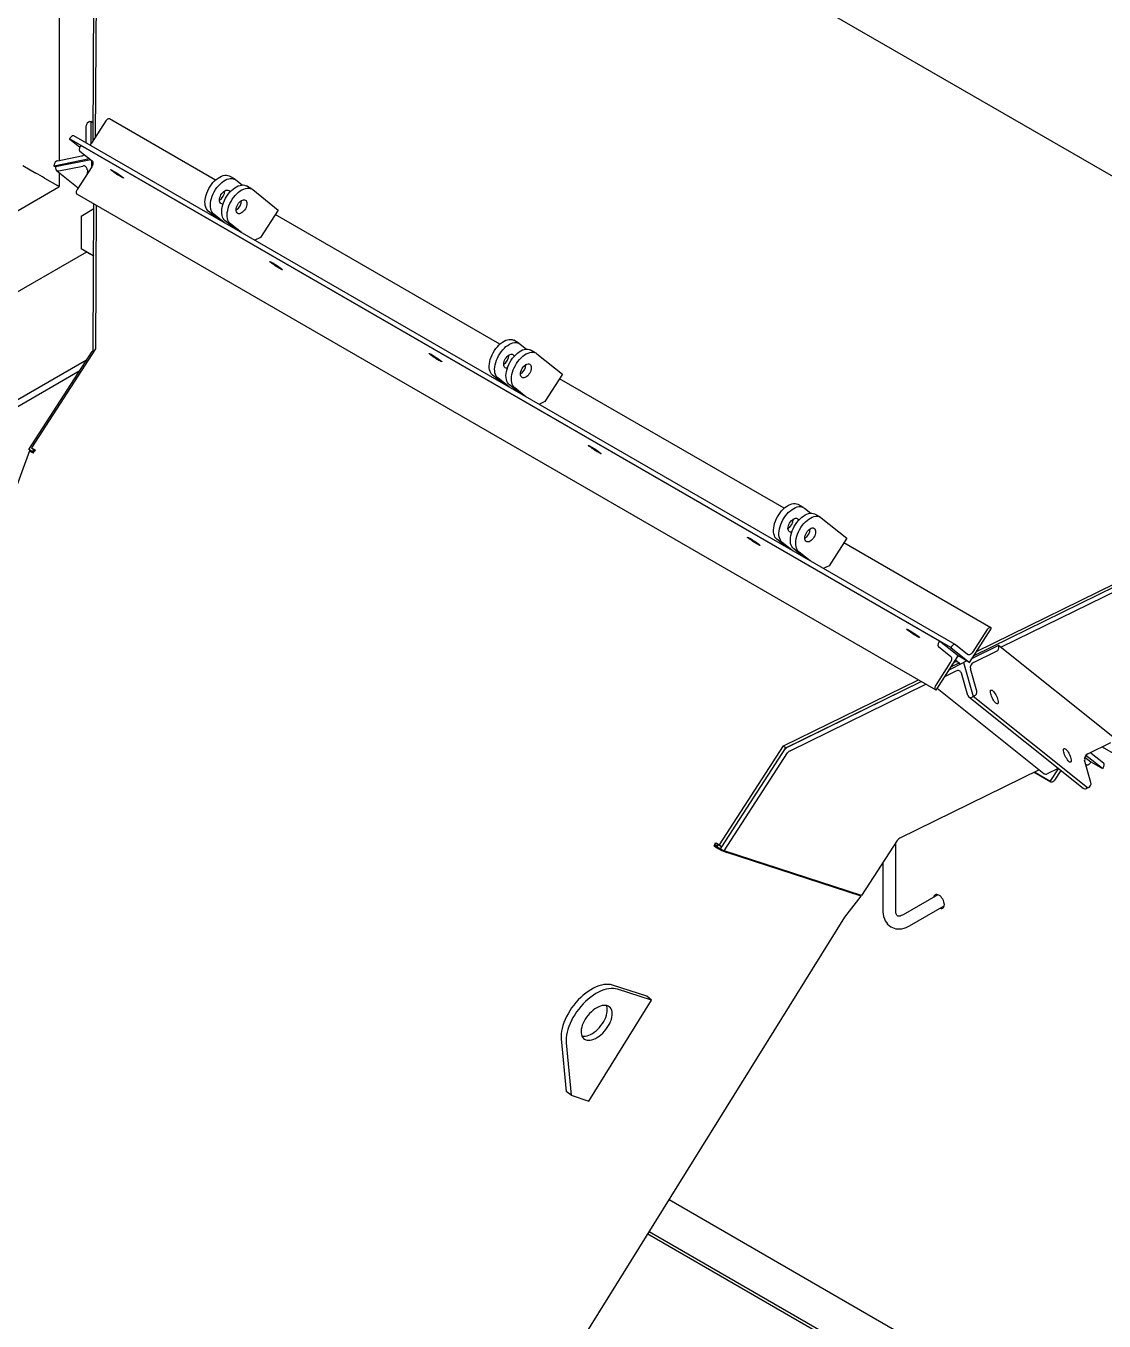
# Model space of a CAD drawing. Header units: millimetres. Extents: x 0 to 55611, y 0 to 32827.
# Drawn here: x 31865 to 32938, y 10381 to 11669 of the extents above; entities that cross this region are included whole.
import ezdxf

# ---------------------------------------------------------------- set-up
doc = ezdxf.new("R2010")
doc.units = ezdxf.units.MM
doc.header["$LTSCALE"] = 10
doc.linetypes.add('SLD-Continua', pattern=[0])
doc.layers.add('CHUTE', color=30, linetype='SLD-Continua')
doc.layers.add('STRUC', color=5, linetype='SLD-Continua')

msp = doc.modelspace()

# ---------------------------------------------------------------- linework, layer by layer
at = {"color": 7, "linetype": 'SLD-Continua', "lineweight": 25}
for p, q in [((31925.2, 11444.3), (31761.3, 11349.7)), ((31925.4, 11336.6), (31854.6, 11295.8)), ((31918.6, 11326.1), (31854.6, 11289.1)), ((31917.7, 11325.6), (31917.7, 11324.8))]:
    msp.add_line(p, q, dxfattribs=at)
at = {"layer": 'CHUTE', "linetype": 'SLD-Continua', "lineweight": 25}
for p, q in [((31990.7, 12071.2), (33158.8, 11396.8)), ((31931.8, 11555.2), (31933.4, 11862.3)), ((31935.6, 11865), (31934, 11558.6)), ((31928.5, 11574.1), (31929.6, 11574.3)), ((31929.6, 11574.3), (31929.5, 11551.7)), ((31931.9, 11572.5), (31929.6, 11574.3)), ((31944.5, 11574.9), (31930.1, 11552.5)), ((32053.6, 11515.9), (31948.2, 11576.8)), ((32789.6, 11053.8), (31912.7, 11559.9)), ((31925, 11552.9), (31925, 11569.9)), ((31909.1, 11558), (31908.4, 11556.9)), ((32785.2, 11050.8), (31908.4, 11556.9)), ((31908.4, 11556.9), (31918.7, 11548.7)), ((31919.7, 11550.4), (31919, 11549.3)), ((32773.9, 11057.3), (31919.7, 11550.4)), ((31928.4, 11537), (31893.2, 11529.9)), ((31929.5, 11536.1), (31894.4, 11529)), ((31896.6, 11535.2), (31920.4, 11540)), ((31918.7, 11544.8), (31930.8, 11535.1)), ((31930.6, 11529.3), (31930.6, 11535.2)), ((31893.2, 11529.9), (31893.2, 11531)), ((31894.4, 11528.9), (31893.2, 11529.9)), ((31894.4, 11529), (31894.4, 11527.9)), ((31895.5, 11525.6), (31917, 11508.3)), ((31897.8, 11525.1), (31921.6, 11529.9)), ((31930.4, 11529), (31915.9, 11506.7)), ((31926.1, 11526.2), (31926, 11522.3)), ((32073, 11516.7), (32067.6, 11519.8)), ((32073.9, 11516.1), (32080.1, 11511.1)), ((32089.7, 11507), (32084.3, 11510.1)), ((31915.6, 11502.1), (31916.2, 11501.6)), ((32770.4, 11008.5), (31916.2, 11501.6)), ((32090.6, 11506.4), (32116, 11486.1)), ((31919.8, 11480), (31932.7, 11487.5)), ((31932, 11348.4), (31932.7, 11492.1)), ((31934.9, 11490.8), (31934.2, 11348.1)), ((32057.3, 11476.4), (32046.4, 11485.1)), ((32116, 11486.1), (32098.3, 11458.8)), ((31919.8, 11480), (31919.8, 11447.4)), ((32062.7, 11473.3), (32051.8, 11482)), ((32074, 11466.8), (32063.2, 11475.5)), ((32079.4, 11463.7), (32068.5, 11472.4)), ((32336.4, 11352.6), (32113, 11481.6)), ((32098.3, 11458.8), (32092.6, 11456.1)), ((31932.5, 11440.1), (31919.8, 11447.4)), ((31925.2, 11444.3), (31925.2, 11444.3)), ((31932.5, 11440.1), (31925.2, 11444.3)), ((32355.8, 11353.4), (32350.5, 11356.5)), ((31867.9, 11247.8), (31931, 11345.4)), ((31934.2, 11348.1), (31870.5, 11249.6)), ((32356.7, 11352.8), (32363, 11347.8)), ((32372.5, 11343.7), (32367.2, 11346.8)), ((32373.4, 11343.2), (32398.8, 11322.9)), ((32340.2, 11313.2), (32329.3, 11321.9)), ((32345.6, 11310.1), (32334.7, 11318.8)), ((32398.8, 11322.9), (32381.1, 11295.5)), ((32619.3, 11189.4), (32395.9, 11318.3)), ((32356.9, 11303.5), (32346, 11312.2)), ((32362.3, 11300.4), (32351.4, 11309.1)), ((32381.1, 11295.5), (32375.4, 11292.8)), ((31868.5, 11246.6), (31084.4, 9106.9)), ((31871.5, 11245.7), (31867.9, 11247.8)), ((31870.5, 11249.6), (31874.1, 11247.5)), ((31870.5, 11249.6), (31872.8, 11247.8)), ((31870.5, 11246.3), (31870.5, 11246.3)), ((31870.5, 11246.3), (31870.5, 11246.3)), ((31871.5, 11245.7), (31872.8, 11247.7)), ((31872.7, 11245.3), (31871.5, 11245.7)), ((31872.1, 11244.1), (31873.1, 11245.9)), ((31872.3, 11244.6), (31872.1, 11244.1)), ((31872.8, 11247.8), (31873.8, 11247.1)), ((31874.1, 11247.5), (31873.1, 11245.9)), ((32638.7, 11190.1), (32633.3, 11193.2)), ((32639.5, 11189.5), (32645.8, 11184.5)), ((32810.8, 11047), (33096.3, 11187)), ((32655.4, 11180.5), (32650, 11183.6)), ((32656.2, 11179.9), (32681.6, 11159.6)), ((33096.5, 11184.2), (32808, 11042.7)), ((33097, 11179.6), (32835.1, 11051.1)), ((32623, 11149.9), (32612.1, 11158.6)), ((32628.4, 11146.8), (32617.5, 11155.5)), ((32639.7, 11140.2), (32628.8, 11148.9)), ((32681.6, 11159.6), (32664, 11132.2)), ((32825, 11070.6), (32678.7, 11155.1)), ((32645.1, 11137.1), (32634.2, 11145.8)), ((32664, 11132.2), (32658.3, 11129.5)), ((32803.7, 11036), (32825.7, 11070.1)), ((32825.7, 11070.1), (32825.1, 11070.5)), ((32773.9, 11057.3), (32773.2, 11056.2)), ((32792.4, 11042.5), (32773.9, 11057.3)), ((32821.3, 11068.7), (32806.9, 11046.4)), ((32772.9, 11051.7), (32785, 11042)), ((32785.9, 11051.8), (32785.2, 11050.8)), ((32785.2, 11050.8), (32803.7, 11036)), ((32801.8, 11044), (32789.7, 11053.6)), ((32832.7, 11053), (32806.3, 11040)), ((32807.8, 11035.9), (32830.7, 11047.1)), ((32833, 11051.9), (32832.7, 11053)), ((32946.4, 10962.1), (32832.7, 11053)), ((32784.6, 11035.9), (32770.1, 11013.5)), ((32770.4, 11008.5), (32792.4, 11042.5)), ((32783.5, 11028.8), (32797.7, 11035.8)), ((32785.2, 11031.5), (32793.5, 11035.5)), ((32788.1, 11035.9), (32791.2, 11037.4)), ((32791.2, 11037.4), (32789.6, 11038.3)), ((32791.2, 11037.4), (32793.5, 11035.5)), ((32803.7, 11036), (32792.4, 11042.5)), ((32794, 11033.9), (32793.5, 11035.5)), ((32793.5, 11035.5), (32794.9, 11034.4)), ((32797.7, 11035.8), (32807.4, 11002)), ((32797.9, 11035.7), (32797.7, 11035.8)), ((32801.2, 11037.5), (32797.8, 11035.8)), ((32797.8, 11035.8), (32807.5, 11002.1)), ((32618.8, 10952.9), (32752.9, 11018.6)), ((32790.2, 11027.3), (32778.9, 11021.8)), ((32802.1, 11003), (32795.8, 11025.2)), ((32810.9, 11007.4), (32804.6, 11029.5)), ((32621.1, 10951), (32755.7, 11017)), ((32624, 10952.4), (32755.7, 11017)), ((32625.2, 10948.2), (32760.2, 11014.4)), ((32769.8, 11009), (32770.4, 11008.5)), ((32771.5, 11010.3), (32877.7, 10925.4)), ((32803, 11001.7), (32916.7, 10910.8)), ((32807.4, 11002), (32806.3, 11001.5)), ((32921.1, 10911.2), (32807.4, 11002)), ((32807.5, 11002.1), (32808.5, 11002.6)), ((32921.2, 10911.2), (32807.5, 11002.1)), ((32921.5, 10945.1), (32944.4, 10956.3)), ((32555.1, 10854.4), (32618.8, 10952.9)), ((32557.4, 10852.5), (32621.1, 10951)), ((32559.7, 10848.5), (32622.8, 10946)), ((32618.8, 10952.9), (32621.1, 10951)), ((32918.5, 10941.8), (32924.6, 10937)), ((32935.9, 10930.4), (32919.5, 10943.5)), ((32924.8, 10945.7), (32936.9, 10936.1)), ((32935.6, 10952), (33216.2, 10790)), ((32935.6, 10952), (33241.3, 10775.5)), ((32873.1, 10929.1), (32734.3, 10861)), ((32892, 10930.6), (32881, 10925.2)), ((32884.1, 10917.7), (32892.3, 10930.3)), ((32894.6, 10928.5), (32888.4, 10919)), ((32924.6, 10916.5), (32918.3, 10938.7)), ((32920.1, 10934.1), (32919.5, 10934.5)), ((32919.5, 10934.4), (32920.2, 10934)), ((32924.6, 10937), (32923.9, 10935.9)), ((32924.6, 10937), (32935.9, 10930.4)), ((32936.6, 10931.5), (32935.9, 10930.4)), ((32868.2, 10926.7), (32884.8, 10917.1)), ((32884.1, 10917.7), (32868.3, 10926.8)), ((32884.7, 10917.2), (32884.1, 10917.7)), ((32921.1, 10911.2), (32920, 10910.6)), ((32921, 10911.3), (32921.1, 10911.2)), ((32921.2, 10911.2), (32922.3, 10911.8)), ((32550.5, 10854.9), (32549.4, 10853.1)), ((32549.7, 10853.5), (32549.4, 10853.1)), ((32552.5, 10852.6), (32549.7, 10853.5)), ((32550.5, 10854.9), (32551.5, 10856.4)), ((32552.8, 10853), (32550.5, 10854.9)), ((32551.5, 10856.4), (32555.1, 10854.4)), ((32551.5, 10856.4), (32553.8, 10854.6)), ((32552.8, 10853), (32552.5, 10852.6)), ((32552.8, 10853), (32553.8, 10854.6)), ((32553.8, 10854.6), (32557.4, 10852.5)), ((32555.1, 10854.4), (32557.4, 10852.5)), ((32556.1, 10850.5), (32557.4, 10852.5)), ((32731.9, 10858.9), (32696.4, 10804)), ((32730.3, 10789.3), (32730.3, 10856.5)), ((32556.1, 10850.5), (32559.7, 10848.5)), ((32696.4, 10804), (32559.7, 10848.5)), ((32560.9, 10848.1), (32562.2, 10847)), ((32696.1, 10803.5), (32562.2, 10847)), ((32717.6, 10836.8), (32717.6, 10789.3)), ((32679.6, 10782.7), (32696.1, 10803.5)), ((32696.1, 10803.5), (32694.7, 10804.6)), ((32695.3, 10804.4), (32695.2, 10804.2)), ((32772.3, 10804.9), (32737.7, 10785)), ((32771.8, 10805), (32771.6, 10804.5)), ((32744.1, 10774), (32778.6, 10793.9)), ((32778, 10793.5), (32778.5, 10793.4)), ((31631.8, 9096), (32679.6, 10782.7)), ((32482.6, 10703.8), (32448.6, 10714.9)), ((32487.5, 10699.9), (32453.6, 10710.9)), ((32425.1, 10599.5), (32487.5, 10699.9)), ((32487.5, 10699.9), (32482.6, 10703.8)), ((32397.5, 10661.4), (32402.4, 10609.2)), ((32402.4, 10657.5), (32407.3, 10605.3)), ((32407.3, 10605.3), (32402.4, 10609.2)), ((32407.3, 10605.3), (32425.1, 10599.5))]:
    msp.add_line(p, q, dxfattribs=at)
at = {"layer": 'CHUTE', "linetype": 'SLD-Continua', "lineweight": 25, "flags": 128}
for points in [[(31948.2, 11576.8), (31947.9, 11576.9), (31947.5, 11577), (31947, 11576.9), (31946.5, 11576.7), (31946, 11576.4), (31945.4, 11576), (31945, 11575.5), (31944.5, 11574.9)], [(31912.7, 11559.9), (31912.5, 11560), (31912.1, 11560.1), (31911.6, 11560), (31911.1, 11559.9), (31910.5, 11559.5), (31910, 11559.1), (31909.5, 11558.6), (31909.1, 11558)], [(31919, 11549.3), (31918.7, 11548.7), (31918.4, 11548), (31918.2, 11547.3), (31918.1, 11546.7), (31918.1, 11546.1), (31918.2, 11545.5), (31918.4, 11545.1), (31918.7, 11544.8)], [(31930.8, 11535.1), (31931.2, 11534.6), (31931.5, 11534.1), (31931.6, 11533.3), (31931.7, 11532.5), (31931.5, 11531.7), (31931.3, 11530.8), (31930.9, 11529.9), (31930.4, 11529)], [(31952.2, 11524.9), (31953.3, 11524.3), (31954.5, 11523.5), (31955.8, 11522.7), (31957, 11521.9), (31958.2, 11521.1), (31959.3, 11520.3), (31960.3, 11519.6), (31961, 11519), (31961.6, 11518.6), (31962, 11518.2), (31962.1, 11518), (31961.9, 11518), (31961.5, 11518.1), (31960.9, 11518.4), (31960.1, 11518.8), (31959.1, 11519.4), (31958, 11520), (31956.8, 11520.8), (31955.5, 11521.6), (31954.3, 11522.4), (31953.1, 11523.2), (31952, 11524), (31951, 11524.7), (31950.3, 11525.3), (31949.7, 11525.7), (31949.3, 11526.1), (31949.2, 11526.3), (31949.4, 11526.3), (31949.8, 11526.2), (31950.4, 11525.9), (31951.2, 11525.5), (31952.2, 11524.9)], [(32046.4, 11485.1), (32045.4, 11486.2), (32044.6, 11487.4), (32043.9, 11488.9), (32043.4, 11490.5), (32043.2, 11492.4), (32043.1, 11494.3), (32043.2, 11496.4), (32043.6, 11498.6), (32044.2, 11500.8), (32044.9, 11503), (32045.9, 11505.3), (32047, 11507.4), (32048.2, 11509.5), (32049.6, 11511.5), (32051.1, 11513.4), (32052.7, 11515.1), (32054.4, 11516.6), (32056.1, 11517.9), (32057.8, 11519), (32059.6, 11519.8), (32061.3, 11520.4), (32062.9, 11520.7), (32064.5, 11520.7), (32065.9, 11520.5), (32067.3, 11520), (32067.6, 11519.8)], [(32051.8, 11482), (32050.8, 11483.1), (32049.9, 11484.3), (32049.3, 11485.8), (32048.8, 11487.4), (32048.5, 11489.2), (32048.5, 11491.2), (32048.6, 11493.3), (32049, 11495.5), (32049.6, 11497.7), (32050.3, 11499.9), (32051.2, 11502.1), (32052.3, 11504.3), (32053.6, 11506.4), (32055, 11508.4), (32056.5, 11510.3), (32058.1, 11512), (32059.8, 11513.5), (32061.5, 11514.8), (32063.2, 11515.9), (32065, 11516.7), (32066.7, 11517.3), (32068.3, 11517.6), (32069.9, 11517.6), (32071.3, 11517.3), (32072.7, 11516.8), (32073.9, 11516.1)], [(32063.2, 11475.5), (32062.1, 11476.5), (32061.3, 11477.8), (32060.6, 11479.2), (32060.1, 11480.9), (32059.9, 11482.7), (32059.8, 11484.7), (32059.9, 11486.8), (32060.3, 11488.9), (32060.9, 11491.2), (32061.6, 11493.4), (32062.6, 11495.6), (32063.7, 11497.8), (32064.9, 11499.9), (32066.3, 11501.9), (32067.8, 11503.8), (32069.4, 11505.5), (32071.1, 11507), (32072.8, 11508.3), (32074.5, 11509.3), (32076.3, 11510.2), (32078, 11510.7), (32079.6, 11511), (32081.2, 11511.1), (32082.6, 11510.8), (32084, 11510.3), (32084.3, 11510.1)], [(32068.5, 11472.4), (32067.5, 11473.4), (32066.6, 11474.7), (32066, 11476.1), (32065.5, 11477.8), (32065.2, 11479.6), (32065.2, 11481.6), (32065.3, 11483.7), (32065.7, 11485.8), (32066.3, 11488), (32067, 11490.3), (32067.9, 11492.5), (32069.1, 11494.7), (32070.3, 11496.8), (32071.7, 11498.8), (32073.2, 11500.7), (32074.8, 11502.3), (32076.5, 11503.9), (32078.2, 11505.2), (32079.9, 11506.2), (32081.7, 11507), (32083.4, 11507.6), (32085, 11507.9), (32086.6, 11507.9), (32088, 11507.7), (32089.4, 11507.2), (32090.6, 11506.4)], [(31915.9, 11506.7), (31915.6, 11506), (31915.3, 11505.3), (31915.1, 11504.6), (31915, 11504), (31915, 11503.4), (31915.1, 11502.9), (31915.3, 11502.4), (31915.6, 11502.1)], [(32057.5, 11495.9), (32057.6, 11497.2), (32057.9, 11498.6), (32058.4, 11499.9), (32059, 11501.3), (32059.9, 11502.5), (32060.8, 11503.6), (32061.8, 11504.6), (32062.8, 11505.3), (32063.9, 11505.8), (32064.9, 11506), (32065.8, 11506), (32066.7, 11505.7), (32067.3, 11505.1), (32067.8, 11504.3), (32068, 11503.9)], [(32061.2, 11492.2), (32060.8, 11492.1), (32059.9, 11492.2), (32059, 11492.5), (32058.4, 11493), (32057.9, 11493.8), (32057.6, 11494.8), (32057.5, 11495.9)], [(32074.2, 11486.3), (32074.3, 11487.6), (32074.6, 11488.9), (32075.1, 11490.3), (32075.7, 11491.6), (32076.6, 11492.9), (32077.5, 11494), (32078.5, 11494.9), (32079.5, 11495.6), (32080.6, 11496.1), (32081.6, 11496.4), (32082.5, 11496.3), (32083.4, 11496), (32084, 11495.5), (32084.5, 11494.7), (32084.8, 11493.7), (32084.9, 11492.5), (32084.8, 11491.3), (32084.5, 11489.9), (32084, 11488.5), (32083.4, 11487.2), (32082.5, 11486), (32081.6, 11484.9), (32080.6, 11483.9), (32079.5, 11483.2), (32078.5, 11482.7), (32077.5, 11482.5), (32076.6, 11482.5), (32075.7, 11482.8), (32075.1, 11483.4), (32074.6, 11484.2), (32074.3, 11485.2), (32074.2, 11486.3)], [(32110.6, 11433.5), (32111.7, 11432.8), (32112.9, 11432.1), (32114.2, 11431.3), (32115.4, 11430.5), (32116.6, 11429.7), (32117.7, 11428.9), (32118.7, 11428.2), (32119.4, 11427.6), (32120, 11427.1), (32120.3, 11426.8), (32120.4, 11426.6), (32120.3, 11426.6), (32119.9, 11426.7), (32119.3, 11427), (32118.5, 11427.4), (32117.5, 11428), (32116.4, 11428.6), (32115.2, 11429.4), (32113.9, 11430.1), (32112.7, 11431), (32111.5, 11431.8), (32110.4, 11432.5), (32109.4, 11433.2), (32108.7, 11433.8), (32108.1, 11434.3), (32107.7, 11434.6), (32107.6, 11434.8), (32107.8, 11434.9), (32108.2, 11434.7), (32108.8, 11434.5), (32109.6, 11434), (32110.6, 11433.5)], [(32329.3, 11321.9), (32328.3, 11322.9), (32327.4, 11324.1), (32326.7, 11325.6), (32326.3, 11327.2), (32326, 11329.1), (32325.9, 11331), (32326.1, 11333.1), (32326.4, 11335.3), (32327, 11337.5), (32327.8, 11339.8), (32328.7, 11342), (32329.8, 11344.2), (32331.1, 11346.3), (32332.5, 11348.3), (32334, 11350.1), (32335.6, 11351.8), (32337.2, 11353.3), (32339, 11354.6), (32340.7, 11355.7), (32342.4, 11356.5), (32344.1, 11357.1), (32345.8, 11357.4), (32347.3, 11357.4), (32348.8, 11357.2), (32350.1, 11356.7), (32350.5, 11356.5)], [(32334.7, 11318.8), (32333.6, 11319.8), (32332.8, 11321), (32332.1, 11322.5), (32331.6, 11324.1), (32331.4, 11326), (32331.3, 11327.9), (32331.5, 11330), (32331.8, 11332.2), (32332.4, 11334.4), (32333.1, 11336.6), (32334.1, 11338.9), (32335.2, 11341), (32336.5, 11343.2), (32337.8, 11345.2), (32339.4, 11347), (32341, 11348.7), (32342.6, 11350.2), (32344.3, 11351.5), (32346.1, 11352.6), (32347.8, 11353.4), (32349.5, 11354), (32351.1, 11354.3), (32352.7, 11354.3), (32354.2, 11354.1), (32355.5, 11353.6), (32356.7, 11352.8)], [(32269, 11342), (32270.1, 11341.4), (32271.3, 11340.6), (32272.6, 11339.9), (32273.8, 11339), (32275, 11338.2), (32276.1, 11337.5), (32277, 11336.8), (32277.8, 11336.2), (32278.4, 11335.7), (32278.7, 11335.3), (32278.8, 11335.2), (32278.7, 11335.1), (32278.3, 11335.3), (32277.7, 11335.5), (32276.9, 11336), (32275.9, 11336.5), (32274.8, 11337.2), (32273.6, 11337.9), (32272.3, 11338.7), (32271.1, 11339.5), (32269.9, 11340.3), (32268.8, 11341.1), (32267.8, 11341.8), (32267, 11342.4), (32266.5, 11342.9), (32266.1, 11343.2), (32266, 11343.4), (32266.2, 11343.4), (32266.6, 11343.3), (32267.2, 11343), (32268, 11342.6), (32269, 11342)], [(32340.3, 11332.7), (32340.4, 11333.9), (32340.7, 11335.3), (32341.2, 11336.6), (32341.9, 11338), (32342.7, 11339.2), (32343.6, 11340.3), (32344.6, 11341.3), (32345.7, 11342), (32346.7, 11342.5), (32347.7, 11342.7), (32348.7, 11342.7), (32349.5, 11342.4), (32350.2, 11341.8), (32350.7, 11341), (32350.8, 11340.6)], [(32346, 11312.2), (32345, 11313.2), (32344.1, 11314.5), (32343.4, 11315.9), (32343, 11317.6), (32342.7, 11319.4), (32342.6, 11321.4), (32342.8, 11323.5), (32343.1, 11325.6), (32343.7, 11327.9), (32344.5, 11330.1), (32345.4, 11332.3), (32346.5, 11334.5), (32347.8, 11336.6), (32349.2, 11338.6), (32350.7, 11340.5), (32352.3, 11342.2), (32353.9, 11343.7), (32355.7, 11345), (32357.4, 11346.1), (32359.1, 11346.9), (32360.8, 11347.4), (32362.5, 11347.7), (32364, 11347.8), (32365.5, 11347.5), (32366.8, 11347), (32367.2, 11346.8)], [(32351.4, 11309.1), (32350.3, 11310.1), (32349.5, 11311.4), (32348.8, 11312.8), (32348.4, 11314.5), (32348.1, 11316.3), (32348, 11318.3), (32348.2, 11320.4), (32348.5, 11322.5), (32349.1, 11324.8), (32349.8, 11327), (32350.8, 11329.2), (32351.9, 11331.4), (32353.2, 11333.5), (32354.5, 11335.5), (32356.1, 11337.4), (32357.7, 11339.1), (32359.3, 11340.6), (32361, 11341.9), (32362.8, 11342.9), (32364.5, 11343.8), (32366.2, 11344.3), (32367.8, 11344.6), (32369.4, 11344.7), (32370.9, 11344.4), (32372.2, 11343.9), (32373.4, 11343.2)], [(32344, 11328.9), (32343.6, 11328.8), (32342.7, 11328.9), (32341.9, 11329.2), (32341.2, 11329.7), (32340.7, 11330.5), (32340.4, 11331.5), (32340.3, 11332.7)], [(32357, 11323), (32357.1, 11324.3), (32357.4, 11325.6), (32357.9, 11327), (32358.6, 11328.3), (32359.4, 11329.6), (32360.3, 11330.7), (32361.3, 11331.6), (32362.4, 11332.4), (32363.4, 11332.8), (32364.5, 11333.1), (32365.4, 11333), (32366.2, 11332.7), (32366.9, 11332.2), (32367.4, 11331.4), (32367.7, 11330.4), (32367.8, 11329.2), (32367.7, 11328), (32367.4, 11326.6), (32366.9, 11325.3), (32366.2, 11323.9), (32365.4, 11322.7), (32364.5, 11321.6), (32363.4, 11320.6), (32362.4, 11319.9), (32361.3, 11319.4), (32360.3, 11319.2), (32359.4, 11319.2), (32358.6, 11319.5), (32357.9, 11320.1), (32357.4, 11320.9), (32357.1, 11321.9), (32357, 11323)], [(32427.4, 11250.6), (32428.5, 11249.9), (32429.7, 11249.2), (32430.9, 11248.4), (32432.2, 11247.6), (32433.4, 11246.8), (32434.5, 11246), (32435.4, 11245.3), (32436.2, 11244.7), (32436.8, 11244.3), (32437.1, 11243.9), (32437.2, 11243.7), (32437.1, 11243.7), (32436.7, 11243.8), (32436.1, 11244.1), (32435.3, 11244.5), (32434.3, 11245.1), (32433.2, 11245.7), (32432, 11246.5), (32430.7, 11247.3), (32429.5, 11248.1), (32428.3, 11248.9), (32427.2, 11249.7), (32426.2, 11250.4), (32425.4, 11251), (32424.9, 11251.4), (32424.5, 11251.8), (32424.4, 11252), (32424.6, 11252), (32425, 11251.9), (32425.6, 11251.6), (32426.4, 11251.2), (32427.4, 11250.6)], [(31870.5, 11246.3), (31869.6, 11246.5), (31869, 11246.6), (31868.6, 11246.6), (31868.5, 11246.6), (31868.7, 11246.4), (31869.1, 11246.1), (31869.8, 11245.7), (31870.8, 11245.3), (31872.3, 11244.6)], [(32612.1, 11158.6), (32611.1, 11159.6), (32610.2, 11160.8), (32609.6, 11162.3), (32609.1, 11164), (32608.8, 11165.8), (32608.8, 11167.8), (32608.9, 11169.8), (32609.3, 11172), (32609.8, 11174.2), (32610.6, 11176.5), (32611.5, 11178.7), (32612.6, 11180.9), (32613.9, 11183), (32615.3, 11185), (32616.8, 11186.8), (32618.4, 11188.5), (32620.1, 11190), (32621.8, 11191.3), (32623.5, 11192.4), (32625.3, 11193.2), (32627, 11193.8), (32628.6, 11194.1), (32630.2, 11194.1), (32631.6, 11193.9), (32633, 11193.4), (32633.3, 11193.2)], [(32617.5, 11155.5), (32616.5, 11156.5), (32615.6, 11157.7), (32615, 11159.2), (32614.5, 11160.9), (32614.2, 11162.7), (32614.2, 11164.6), (32614.3, 11166.7), (32614.7, 11168.9), (32615.2, 11171.1), (32616, 11173.4), (32616.9, 11175.6), (32618, 11177.8), (32619.3, 11179.9), (32620.7, 11181.9), (32622.2, 11183.7), (32623.8, 11185.4), (32625.5, 11186.9), (32627.2, 11188.2), (32628.9, 11189.3), (32630.6, 11190.1), (32632.3, 11190.7), (32634, 11191), (32635.5, 11191), (32637, 11190.8), (32638.3, 11190.3), (32639.5, 11189.5)], [(32623.1, 11169.4), (32623.2, 11170.7), (32623.6, 11172), (32624, 11173.4), (32624.7, 11174.7), (32625.5, 11175.9), (32626.5, 11177.1), (32627.5, 11178), (32628.5, 11178.7), (32629.6, 11179.2), (32630.6, 11179.4), (32631.5, 11179.4), (32632.3, 11179.1), (32633, 11178.5), (32633.5, 11177.7), (32633.7, 11177.4)], [(32628.8, 11148.9), (32627.8, 11150), (32626.9, 11151.2), (32626.3, 11152.7), (32625.8, 11154.3), (32625.5, 11156.1), (32625.5, 11158.1), (32625.6, 11160.2), (32626, 11162.4), (32626.6, 11164.6), (32627.3, 11166.8), (32628.2, 11169.1), (32629.3, 11171.2), (32630.6, 11173.3), (32632, 11175.3), (32633.5, 11177.2), (32635.1, 11178.9), (32636.8, 11180.4), (32638.5, 11181.7), (32640.2, 11182.8), (32642, 11183.6), (32643.7, 11184.2), (32645.3, 11184.5), (32646.9, 11184.5), (32648.3, 11184.3), (32649.7, 11183.7), (32650, 11183.6)], [(32634.2, 11145.8), (32633.2, 11146.8), (32632.3, 11148.1), (32631.7, 11149.6), (32631.2, 11151.2), (32630.9, 11153), (32630.9, 11155), (32631, 11157.1), (32631.4, 11159.3), (32631.9, 11161.5), (32632.7, 11163.7), (32633.6, 11165.9), (32634.7, 11168.1), (32636, 11170.2), (32637.4, 11172.2), (32638.9, 11174.1), (32640.5, 11175.8), (32642.2, 11177.3), (32643.9, 11178.6), (32645.6, 11179.7), (32647.3, 11180.5), (32649, 11181.1), (32650.7, 11181.4), (32652.2, 11181.4), (32653.7, 11181.1), (32655, 11180.6), (32656.2, 11179.9)], [(32585.8, 11159.2), (32586.9, 11158.5), (32588.1, 11157.8), (32589.3, 11157), (32590.6, 11156.2), (32591.8, 11155.4), (32592.9, 11154.6), (32593.8, 11153.9), (32594.6, 11153.3), (32595.2, 11152.8), (32595.5, 11152.5), (32595.6, 11152.3), (32595.5, 11152.2), (32595.1, 11152.4), (32594.5, 11152.7), (32593.7, 11153.1), (32592.7, 11153.6), (32591.6, 11154.3), (32590.4, 11155), (32589.1, 11155.8), (32587.9, 11156.6), (32586.7, 11157.5), (32585.6, 11158.2), (32584.6, 11158.9), (32583.8, 11159.5), (32583.3, 11160), (32582.9, 11160.3), (32582.8, 11160.5), (32583, 11160.6), (32583.3, 11160.4), (32584, 11160.2), (32584.8, 11159.7), (32585.8, 11159.2)], [(32626.9, 11165.6), (32626.5, 11165.6), (32625.5, 11165.6), (32624.7, 11165.9), (32624, 11166.5), (32623.6, 11167.2), (32623.2, 11168.2), (32623.1, 11169.4)], [(32639.8, 11159.7), (32639.9, 11161), (32640.3, 11162.4), (32640.8, 11163.7), (32641.4, 11165.1), (32642.2, 11166.3), (32643.2, 11167.4), (32644.2, 11168.3), (32645.2, 11169.1), (32646.3, 11169.6), (32647.3, 11169.8), (32648.2, 11169.8), (32649, 11169.5), (32649.7, 11168.9), (32650.2, 11168.1), (32650.5, 11167.1), (32650.6, 11166), (32650.5, 11164.7), (32650.2, 11163.3), (32649.7, 11162), (32649, 11160.7), (32648.2, 11159.4), (32647.3, 11158.3), (32646.3, 11157.4), (32645.2, 11156.6), (32644.2, 11156.1), (32643.2, 11155.9), (32642.2, 11156), (32641.4, 11156.3), (32640.8, 11156.8), (32640.3, 11157.6), (32639.9, 11158.6), (32639.8, 11159.7)], [(32825.1, 11070.5), (32824.8, 11070.7), (32824.3, 11070.8), (32823.8, 11070.7), (32823.3, 11070.6), (32822.8, 11070.2), (32822.3, 11069.8), (32821.8, 11069.3), (32821.3, 11068.7)], [(32744.1, 11067.7), (32745.3, 11067.1), (32746.5, 11066.3), (32747.7, 11065.5), (32749, 11064.7), (32750.2, 11063.9), (32751.3, 11063.2), (32752.2, 11062.5), (32753, 11061.9), (32753.6, 11061.4), (32753.9, 11061), (32754, 11060.8), (32753.9, 11060.8), (32753.5, 11060.9), (32752.9, 11061.2), (32752.1, 11061.6), (32751.1, 11062.2), (32750, 11062.9), (32748.8, 11063.6), (32747.5, 11064.4), (32746.3, 11065.2), (32745.1, 11066), (32744, 11066.8), (32743, 11067.5), (32742.2, 11068.1), (32741.7, 11068.6), (32741.3, 11068.9), (32741.2, 11069.1), (32741.4, 11069.1), (32741.7, 11069), (32742.4, 11068.7), (32743.2, 11068.3), (32744.1, 11067.7)], [(32773.2, 11056.2), (32772.9, 11055.6), (32772.6, 11054.9), (32772.4, 11054.2), (32772.3, 11053.6), (32772.3, 11053), (32772.4, 11052.4), (32772.6, 11052), (32772.9, 11051.7)], [(32789.7, 11053.6), (32789.3, 11053.9), (32788.9, 11053.9), (32788.4, 11053.9), (32787.9, 11053.7), (32787.4, 11053.4), (32786.8, 11053), (32786.4, 11052.4), (32785.9, 11051.8)], [(32806.9, 11046.4), (32806.3, 11045.6), (32805.7, 11044.9), (32805, 11044.3), (32804.3, 11043.9), (32803.6, 11043.7), (32802.9, 11043.6), (32802.3, 11043.7), (32801.8, 11044)], [(32785, 11042), (32785.4, 11041.5), (32785.7, 11040.9), (32785.8, 11040.2), (32785.8, 11039.4), (32785.7, 11038.6), (32785.5, 11037.6), (32785.1, 11036.7), (32784.6, 11035.9)], [(32770.1, 11013.5), (32769.8, 11012.9), (32769.5, 11012.2), (32769.3, 11011.5), (32769.2, 11010.9), (32769.2, 11010.3), (32769.3, 11009.7), (32769.5, 11009.3), (32769.8, 11009)], [(32828.4, 10997.3), (32827.7, 10998.4), (32826.9, 10999.6), (32826.2, 11001), (32825.6, 11002.3), (32825.2, 11003.7), (32824.8, 11004.9), (32824.6, 11006), (32824.5, 11007), (32824.5, 11007.8), (32824.7, 11008.3), (32825.1, 11008.5), (32825.6, 11008.5), (32826.2, 11008.3), (32826.8, 11007.8), (32827.6, 11007), (32828.3, 11006.1), (32829.1, 11004.9), (32829.8, 11003.7), (32830.5, 11002.4), (32831.1, 11001), (32831.6, 10999.7), (32832, 10998.4), (32832.2, 10997.3), (32832.3, 10996.3), (32832.2, 10995.6), (32832, 10995.1), (32831.6, 10994.8), (32831.2, 10994.8), (32830.6, 10995), (32829.9, 10995.6), (32829.2, 10996.3), (32828.4, 10997.3)], [(32901.1, 10939.2), (32900.4, 10940.3), (32899.6, 10941.5), (32899, 10942.9), (32898.4, 10944.2), (32897.9, 10945.6), (32897.5, 10946.8), (32897.3, 10947.9), (32897.2, 10948.9), (32897.3, 10949.7), (32897.5, 10950.2), (32897.8, 10950.4), (32898.3, 10950.4), (32898.9, 10950.2), (32899.6, 10949.7), (32900.3, 10948.9), (32901.1, 10948), (32901.8, 10946.8), (32902.6, 10945.6), (32903.2, 10944.3), (32903.8, 10942.9), (32904.3, 10941.6), (32904.7, 10940.3), (32904.9, 10939.2), (32905, 10938.2), (32904.9, 10937.5), (32904.7, 10937), (32904.4, 10936.7), (32903.9, 10936.7), (32903.3, 10936.9), (32902.6, 10937.5), (32901.9, 10938.2), (32901.1, 10939.2)], [(32924.2, 10946.4), (32924.4, 10946.2), (32924.8, 10945.7)], [(32923.9, 10935.9), (32923.4, 10935.3), (32922.9, 10934.8), (32922.4, 10934.3), (32921.9, 10934), (32921.4, 10933.8), (32920.9, 10933.8), (32920.5, 10933.9), (32920.1, 10934.1)], [(32936.9, 10936.1), (32937.2, 10935.7), (32937.4, 10935.3), (32937.5, 10934.8), (32937.5, 10934.1), (32937.4, 10933.5), (32937.2, 10932.8), (32936.9, 10932.1), (32936.6, 10931.5)], [(32888.4, 10919), (32888, 10918.4), (32887.5, 10917.9), (32887, 10917.5), (32886.5, 10917.2), (32886, 10917), (32885.5, 10916.9), (32885, 10917), (32884.7, 10917.2)], [(32778.7, 10795.1), (32778.6, 10796.3), (32778.3, 10797.7), (32777.8, 10799.1), (32777.1, 10800.4), (32776.3, 10801.6), (32775.4, 10802.7), (32774.4, 10803.7), (32773.3, 10804.4), (32772.3, 10804.9), (32771.3, 10805.1), (32770.3, 10805.1), (32769.5, 10804.8), (32768.9, 10804.2), (32768.4, 10803.4), (32768.1, 10802.5)], [(32717.6, 10789.3), (32717.6, 10787.9), (32717.9, 10785.5), (32718.3, 10783.2), (32719, 10781), (32719.9, 10779), (32721, 10777.2), (32722.3, 10775.6), (32723.7, 10774.2), (32725.3, 10773.1), (32727, 10772.2), (32728.7, 10771.5), (32730.6, 10771), (32732.5, 10770.8), (32734.5, 10770.9), (32736.5, 10771.1), (32738.6, 10771.6), (32740.7, 10772.3), (32742.8, 10773.3), (32744.1, 10774)], [(32737.7, 10785), (32737.1, 10784.6), (32735.9, 10784.1), (32734.9, 10783.7), (32734, 10783.6), (32733.3, 10783.5), (32732.8, 10783.6), (32732.3, 10783.7), (32732, 10783.9), (32731.7, 10784.1), (32731.3, 10784.5), (32731, 10785.1), (32730.7, 10786), (32730.5, 10787), (32730.3, 10788.2), (32730.3, 10789.3)], [(32774.4, 10791.5), (32775.4, 10791.2), (32776.3, 10791.3), (32777.1, 10791.6), (32777.8, 10792.1), (32778.3, 10792.9), (32778.6, 10793.9), (32778.7, 10795.1)], [(32448.6, 10714.9), (32446.6, 10715.4), (32444.5, 10715.6), (32442.3, 10715.6), (32439.9, 10715.4), (32437.5, 10714.8), (32434.9, 10714.1), (32432.4, 10713.1), (32429.8, 10711.9), (32427.1, 10710.4), (32424.5, 10708.7), (32421.9, 10706.9), (32419.4, 10704.8), (32416.9, 10702.6), (32414.5, 10700.2), (32412.2, 10697.6), (32410, 10695), (32407.9, 10692.2), (32406, 10689.4), (32404.3, 10686.5), (32402.7, 10683.6), (32401.3, 10680.6), (32400.1, 10677.7), (32399.1, 10674.8), (32398.4, 10671.9), (32397.8, 10669.1), (32397.5, 10666.4), (32397.4, 10663.8), (32397.5, 10661.4)], [(32453.6, 10710.9), (32451.6, 10711.4), (32449.5, 10711.7), (32447.2, 10711.7), (32444.8, 10711.4), (32442.4, 10710.9), (32439.9, 10710.2), (32437.3, 10709.2), (32434.7, 10707.9), (32432.1, 10706.5), (32429.5, 10704.8), (32426.9, 10702.9), (32424.3, 10700.9), (32421.8, 10698.6), (32419.4, 10696.2), (32417.1, 10693.7), (32414.9, 10691.1), (32412.9, 10688.3), (32411, 10685.5), (32409.2, 10682.6), (32407.6, 10679.7), (32406.3, 10676.7), (32405.1, 10673.8), (32404.1, 10670.9), (32403.3, 10668), (32402.7, 10665.2), (32402.4, 10662.5), (32402.3, 10659.9), (32402.4, 10657.5)], [(32445.4, 10693.3), (32444.3, 10694.1), (32443, 10694.6), (32441.6, 10694.8), (32440, 10694.8), (32438.3, 10694.6), (32436.6, 10694.1), (32434.8, 10693.4), (32432.9, 10692.5), (32431.1, 10691.4), (32429.3, 10690), (32427.5, 10688.5), (32425.8, 10686.8), (32424.3, 10685), (32422.8, 10683.1), (32421.5, 10681.1), (32420.3, 10679.1), (32419.3, 10677), (32418.5, 10675), (32417.9, 10673), (32417.5, 10671), (32417.3, 10669.2), (32417.3, 10667.4), (32417.6, 10665.8), (32418.1, 10664.3), (32418.7, 10663.1), (32419.6, 10662), (32420.6, 10661.2), (32421.9, 10660.6), (32423.3, 10660.2), (32424.8, 10660.1), (32426.4, 10660.2), (32428.1, 10660.5), (32429.9, 10661.1), (32431.7, 10661.9), (32433.5, 10663), (32435.4, 10664.2), (32437.1, 10665.6), (32438.9, 10667.2), (32440.5, 10669), (32442, 10670.8), (32443.4, 10672.8), (32444.7, 10674.8), (32445.8, 10676.8), (32446.7, 10678.9), (32447.4, 10680.9), (32447.9, 10682.9), (32448.2, 10684.9), (32448.3, 10686.7), (32448.1, 10688.3), (32447.8, 10689.9), (32447.2, 10691.2), (32446.4, 10692.4), (32445.4, 10693.3)], [(32418.1, 10664.2), (32418.3, 10664.1), (32419.8, 10664), (32421.5, 10664.1), (32423.2, 10664.5), (32424.9, 10665), (32426.8, 10665.9), (32428.6, 10666.9), (32430.4, 10668.1), (32432.2, 10669.6), (32433.9, 10671.2), (32435.6, 10672.9), (32437.1, 10674.8), (32438.5, 10676.7), (32439.8, 10678.7), (32440.9, 10680.8), (32441.8, 10682.8), (32442.5, 10684.9), (32443, 10686.9), (32443.3, 10688.8), (32443.3, 10690.6), (32443.2, 10692.3), (32442.8, 10693.8), (32442.5, 10694.7)]]:
    msp.add_lwpolyline(points, dxfattribs=at)
at = {"layer": 'CHUTE', "linetype": 'SLD-Continua', "lineweight": 25}
for centre, radius, start, end in [((31929.5, 11569.8), 4.42, 103.1527, 178.2645), ((31923.6, 11556.7), 7.73, 310.3233, 327.5836), ((31897.6, 11530.9), 4.42, 103.1527, 178.2645), ((31919.2, 11545.4), 5.58, 282.4398, 313.0355), ((31897.2, 11527.7), 2.73, 176.9501, 283.7822), ((31922.4, 11526.4), 3.64, 356.9501, 103.7822), ((32051.3, 11505.7), 11.6, 302.2969, 357.7084), ((32068, 11496.1), 11.6, 302.2969, 357.7084), ((31926.4, 11348.5), 5.62, 326.4893, 358.8571), ((32334.1, 11342.5), 11.6, 302.2969, 357.7084), ((32350.8, 11332.8), 11.6, 302.2969, 357.7084), ((32616.9, 11179.2), 11.6, 302.2969, 357.7084), ((32633.7, 11169.5), 11.6, 302.2969, 357.7084), ((32828.8, 11051), 4.29, 295.228, 11.9331), ((32810.2, 11030.7), 5.72, 115.228, 191.9331), ((32792.2, 11024.1), 3.77, 17.3978, 121.5612), ((32806.7, 11006.5), 4.29, 295.228, 11.9331), ((32804.8, 11003.9), 2.82, 197.3978, 301.5612), ((32629.3, 10941.7), 12, 116.447, 142.1036), ((32627.9, 10942.8), 6.06, 116.5707, 147.3288), ((32923.9, 10939.9), 5.72, 115.228, 191.9331), ((32879.5, 10927.9), 3.03, 233.897, 299.475), ((32920.4, 10915.6), 4.29, 295.228, 11.9331), ((32918.5, 10913.3), 3.03, 233.897, 299.475), ((32576.7, 10889.9), 45.3, 233.4718, 251.4651), ((32566.6, 10874.1), 25.7, 236.6892, 245.8989), ((32737, 10855.6), 6.06, 116.5707, 147.3288)]:
    msp.add_arc(centre, radius, start, end, dxfattribs=at)
at = {"layer": 'STRUC', "linetype": 'SLD-Continua', "lineweight": 25}
for p, q in [((31898.3, 11535.5), (31898.3, 11857.5)), ((31862, 11530.3), (31874.9, 11522.8)), ((31898.3, 11509.9), (31898.3, 11523.3)), ((31758.1, 11428.5), (31897.8, 11509.1)), ((31883.6, 11517.9), (31896.5, 11510.4)), ((32937, 10251.8), (32504.8, 10501.3)), ((32483.7, 10467.4), (32900, 10227.1)), ((32900, 10230), (32485.1, 10469.6))]:
    msp.add_line(p, q, dxfattribs=at)
at = {"layer": 'STRUC', "linetype": 'SLD-Continua', "lineweight": 25, "flags": 128}
for points in [[(31897.8, 11509.1), (31897.9, 11509.2), (31898.2, 11509.4)], [(31898.2, 11509.4), (31898.3, 11509.8), (31898.3, 11509.9)]]:
    msp.add_lwpolyline(points, dxfattribs=at)
at = {"layer": 'STRUC', "linetype": 'SLD-Continua', "lineweight": 25}
for centre, start_param, end_param in [((31879.2, 11520.4), 0.785439, 2.356235), ((31879.2, 11520.4), 0.785439, 2.356235), ((31892.2, 11512.9), 0.13404, 0.785439), ((31892.2, 11512.9), 0.13404, 0.785439)]:
    msp.add_ellipse(centre, major_axis=(6.1, -3.52), ratio=0.00007, start_param=start_param, end_param=end_param, dxfattribs=at)

doc.saveas('drawing.dxf')
